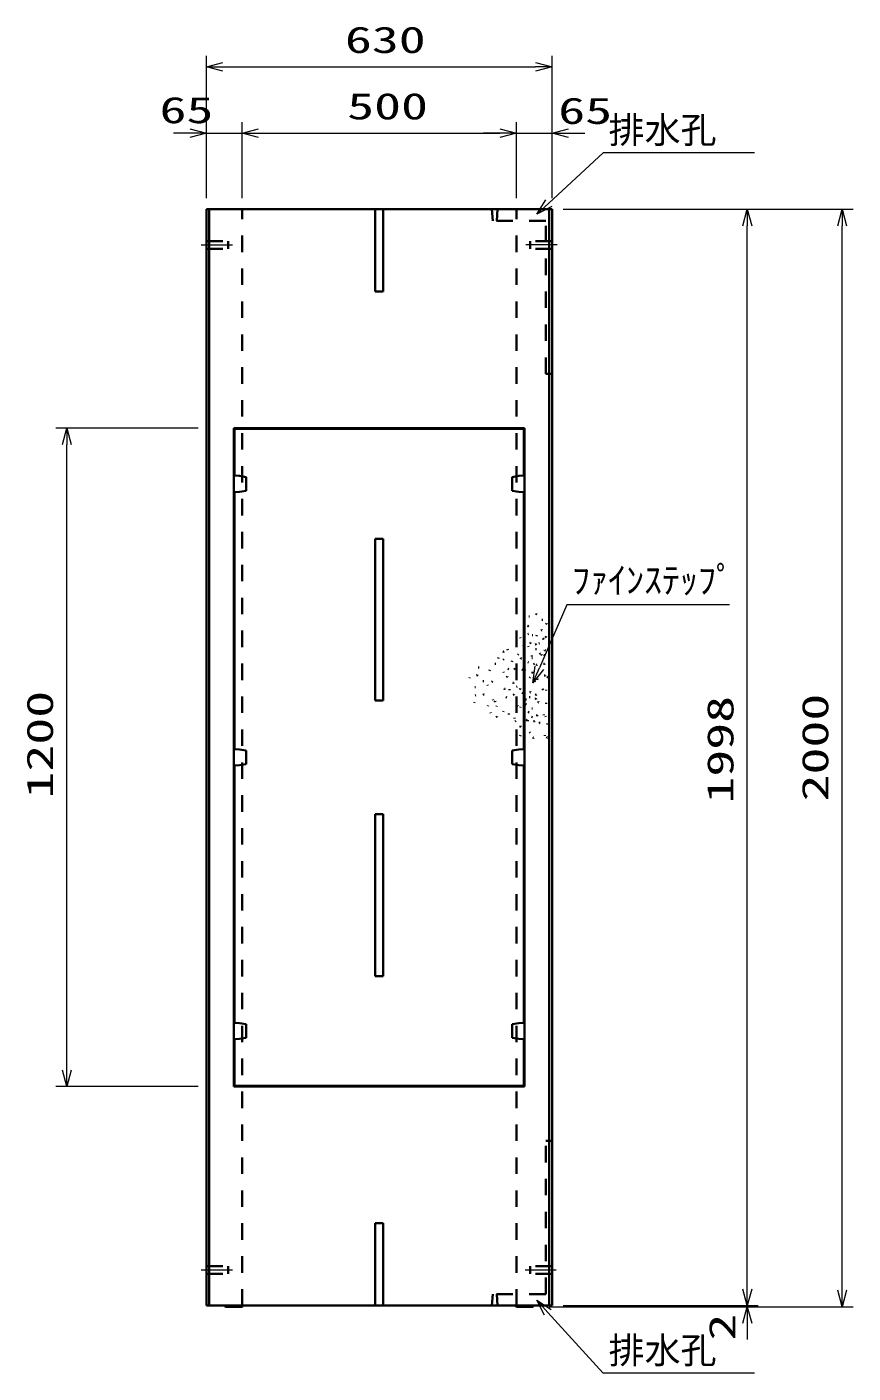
# Model space of a CAD drawing. Units: millimetres on the paper. Extents: x 15 to 1219, y 8 to 859.
# Drawn here: x 664.9 to 740.2, y 458.4 to 581.1 of the extents above; entities that cross this region are included whole.
import ezdxf
from ezdxf.enums import TextEntityAlignment as Align

# ---------------------------------------------------------------- set-up
doc = ezdxf.new("R2010")
doc.units = ezdxf.units.MM
doc.linetypes.add('USER2', pattern=[18.5, 12, -1.5, 3.5, -1.5])
doc.linetypes.add('USER3', pattern=[3, 1.5, -1.5])
for name, color, linetype, lineweight in [('D-BMK（構造物基準線）', 2, 'USER2', 18), ('D-STR-DIM（寸法）', 7, 'Continuous', 13), ('D-STR-HTXT（WS-旗）', 7, 'Continuous', 13), ('D-STR-HTXT（旗上げ）', 7, 'Continuous', 13), ('D-STR（構造物）', 1, 'Continuous', 35)]:
    doc.layers.add(name, color=color, linetype=linetype, lineweight=lineweight)
doc.styles.add('ＭＳ ゴシック', font='')
doc.styles.get('ＭＳ ゴシック').set_extended_font_data('MS Gothic')

# ---------------------------------------------------------------- blocks, each defined once
blk = doc.blocks.new('_Open30')
at = {"color": 7, "linetype": 'Continuous', "lineweight": 13}
for p, q in [((-1, 0.2679), (0, 0)), ((0, 0), (-1, -0.2679)), ((0, 0), (-1, 0))]:
    blk.add_line(p, q, dxfattribs=at)

msp = doc.modelspace()

# ---------------------------------------------------------------- linework, layer by layer
at = {"layer": 'D-BMK（構造物基準線）'}
for p, q in [((680.828, 561.226), (683.678, 561.226)), ((713.253, 561.226), (710.403, 561.226)), ((680.828, 467.826), (683.678, 467.826)), ((710.328, 467.826), (713.178, 467.826))]:
    msp.add_line(p, q, dxfattribs=at)
at = {"layer": 'D-STR-DIM（寸法）'}
for p, q in [((681.291, 565.476), (681.291, 578.453)), ((712.791, 572.433), (712.791, 578.453)), ((682.791, 577.453), (711.291, 577.453)), ((681.291, 565.476), (681.291, 572.403)), ((684.541, 565.476), (684.541, 572.403)), ((684.541, 565.476), (684.541, 572.403)), ((709.541, 565.476), (709.541, 572.403)), ((709.541, 565.476), (709.541, 572.403)), ((712.791, 565.476), (712.791, 572.403)), ((679.791, 571.403), (678.291, 571.403)), ((681.291, 571.403), (684.541, 571.403)), ((686.041, 571.403), (708.041, 571.403)), ((686.041, 571.403), (687.541, 571.403)), ((708.041, 571.403), (706.541, 571.403)), ((709.541, 571.403), (712.791, 571.403)), ((714.291, 571.403), (715.791, 571.403)), ((713.791, 564.476), (731.58, 564.476)), ((730.143, 564.476), (740.22, 564.476)), ((730.58, 466.076), (730.58, 562.976)), ((739.22, 465.976), (739.22, 562.976)), ((680.541, 544.526), (667.577, 544.526)), ((668.577, 486.026), (668.577, 543.026)), ((680.541, 484.526), (667.577, 484.526)), ((730.58, 466.076), (730.58, 467.576)), ((712.541, 464.476), (731.58, 464.476)), ((713.791, 464.576), (731.58, 464.576)), ((713.791, 464.576), (731.58, 464.576)), ((729.143, 464.476), (740.22, 464.476)), ((730.58, 464.576), (730.58, 464.476)), ((730.58, 462.976), (730.58, 461.476))]:
    msp.add_line(p, q, dxfattribs=at)
at = {"layer": 'D-STR-HTXT（WS-旗）'}
for points in [[(731.245, 569.622), (717.457, 569.622), (712.499, 565.033)], [(731.245, 458.427), (717.457, 458.427), (712.409, 463.96)]]:
    msp.add_lwpolyline(points, dxfattribs=at)
at = {"layer": 'D-STR-HTXT（旗上げ）'}
msp.add_lwpolyline([(728.964, 528.435), (714.134, 528.435), (711.634, 522.684)], dxfattribs=at)
at = {"layer": 'D-STR（構造物）'}
for p, q in [((681.291, 464.576), (681.291, 564.476)), ((681.291, 564.476), (712.791, 564.476)), ((681.541, 464.576), (681.541, 564.476)), ((696.666, 564.476), (696.666, 556.976)), ((697.416, 564.476), (697.416, 556.976)), ((712.541, 464.576), (712.541, 564.476)), ((712.791, 464.576), (712.791, 564.476)), ((697.416, 556.976), (696.666, 556.976)), ((683.791, 484.526), (683.791, 544.526)), ((683.791, 544.526), (710.291, 544.526)), ((683.866, 540.201), (683.866, 544.451)), ((683.866, 544.451), (710.216, 544.451)), ((710.216, 540.201), (710.216, 544.451)), ((710.291, 484.526), (710.291, 544.526)), ((684.316, 540.17), (683.866, 540.201)), ((684.316, 540.17), (684.916, 540.076)), ((684.916, 540.076), (684.916, 538.826)), ((709.766, 540.17), (709.166, 540.076)), ((709.166, 540.076), (709.166, 538.826)), ((709.766, 540.17), (710.216, 540.201)), ((683.866, 538.701), (684.316, 538.732)), ((683.866, 538.701), (683.866, 515.276)), ((684.916, 538.826), (684.316, 538.732)), ((709.166, 538.826), (709.766, 538.732)), ((709.766, 538.732), (710.216, 538.701)), ((710.216, 538.701), (710.216, 515.276)), ((696.666, 534.451), (696.666, 519.701)), ((696.666, 534.451), (697.416, 534.451)), ((697.416, 519.701), (697.416, 534.451)), ((711.299, 527.554), (711.356, 527.602)), ((711.356, 527.602), (711.404, 527.544)), ((710.559, 526.524), (710.612, 526.471)), ((710.612, 526.471), (710.665, 526.524)), ((710.673, 527.378), (710.746, 527.359)), ((711.874, 527.047), (711.949, 527.047)), ((712.222, 526.663), (712.275, 526.716)), ((712.275, 526.716), (712.328, 526.663)), ((709.905, 525.387), (709.898, 525.462)), ((710.652, 525.801), (710.587, 525.764)), ((711.039, 525.651), (710.965, 525.664)), ((711.378, 525.58), (711.404, 525.651)), ((711.858, 526.115), (711.785, 526.096)), ((711.838, 526.188), (711.858, 526.115)), ((711.975, 525.278), (711.988, 525.352)), ((711.988, 525.352), (712.062, 525.339)), ((712.17, 525.478), (712.231, 525.521)), ((712.231, 525.521), (712.274, 525.459)), ((708.36, 524.133), (708.307, 524.186)), ((708.36, 524.133), (708.413, 524.186)), ((708.776, 524.31), (708.738, 524.375)), ((709.741, 523.93), (709.683, 523.882)), ((710.193, 524.79), (710.123, 524.815)), ((710.606, 524.674), (710.637, 524.606)), ((710.822, 524.978), (710.761, 524.935)), ((710.822, 524.978), (710.866, 524.917)), ((710.952, 523.735), (710.939, 523.809)), ((711.256, 524.802), (711.318, 524.845)), ((711.365, 524.374), (711.29, 524.381)), ((711.318, 524.845), (711.361, 524.783)), ((711.587, 524.904), (711.655, 524.936)), ((711.709, 523.958), (711.66, 524.016)), ((711.82, 523.9), (711.758, 523.857)), ((711.863, 523.839), (711.82, 523.9)), ((712.111, 523.848), (712.037, 523.861)), ((712.098, 523.774), (712.111, 523.848)), ((712.102, 524.226), (712.14, 524.291)), ((712.14, 524.291), (712.205, 524.254)), ((706.134, 522.719), (706.06, 522.725)), ((707.578, 523.043), (707.653, 523.05)), ((707.887, 523.55), (707.907, 523.623)), ((708.335, 523.426), (708.4, 523.463)), ((708.843, 522.576), (708.768, 522.583)), ((709.151, 523.313), (709.126, 523.242)), ((709.402, 522.598), (709.334, 522.567)), ((709.402, 522.598), (709.371, 522.666)), ((709.926, 523.595), (709.987, 523.552)), ((709.987, 523.552), (709.944, 523.49)), ((710.09, 522.493), (710.042, 522.55)), ((710.569, 523.194), (710.643, 523.187)), ((710.933, 523.565), (711.008, 523.565)), ((711.177, 523.043), (711.105, 523.024)), ((711.339, 523.006), (711.401, 522.963)), ((711.401, 522.963), (711.358, 522.902)), ((712.021, 523.051), (712.094, 523.064)), ((712.094, 523.064), (712.107, 522.99)), ((705.294, 521.806), (705.275, 521.734)), ((705.977, 522.03), (705.92, 521.981)), ((706.026, 521.972), (705.977, 522.03)), ((706.57, 521.475), (706.495, 521.475)), ((707.099, 522.428), (707.106, 522.503)), ((707.318, 521.392), (707.349, 521.46)), ((708.353, 522.336), (708.385, 522.268)), ((708.628, 521.839), (708.686, 521.887)), ((708.686, 521.887), (708.734, 521.83)), ((709.204, 521.333), (709.279, 521.333)), ((709.279, 521.333), (709.279, 521.258)), ((710.342, 522.454), (710.277, 522.416)), ((710.305, 522.519), (710.342, 522.454)), ((710.783, 521.846), (710.745, 521.782)), ((710.946, 522.227), (711.019, 522.247)), ((711.019, 522.247), (710.999, 522.319)), ((711.206, 521.49), (711.193, 521.417)), ((711.46, 521.68), (711.399, 521.637)), ((711.46, 521.68), (711.503, 521.619)), ((712.15, 521.996), (712.076, 521.983)), ((712.163, 521.922), (712.15, 521.996)), ((712.392, 521.825), (712.331, 521.868)), ((712.349, 521.764), (712.392, 521.825)), ((705.747, 520.93), (705.822, 520.93)), ((705.851, 520.212), (705.793, 520.164)), ((706.515, 520.224), (706.58, 520.261)), ((706.58, 520.261), (706.543, 520.326)), ((706.949, 521.091), (706.896, 521.144)), ((708.455, 520.787), (708.455, 520.712)), ((708.53, 520.787), (708.455, 520.787)), ((708.923, 520.66), (708.904, 520.733)), ((709.306, 520.268), (709.238, 520.236)), ((709.338, 520.2), (709.306, 520.268)), ((709.604, 521.001), (709.551, 520.948)), ((709.883, 520.766), (709.826, 520.717)), ((709.883, 520.766), (709.932, 520.708)), ((710.068, 520.43), (710.13, 520.387)), ((710.13, 520.387), (710.087, 520.325)), ((710.773, 520.437), (710.831, 520.485)), ((710.831, 520.485), (710.782, 520.543)), ((711.34, 520.252), (711.267, 520.272)), ((711.32, 520.18), (711.34, 520.252)), ((711.901, 520.693), (711.962, 520.736)), ((711.962, 520.736), (712.005, 520.674)), ((712.254, 520.683), (712.241, 520.61)), ((696.666, 519.701), (697.416, 519.701)), ((705.711, 519.574), (705.692, 519.502)), ((706.956, 519.264), (706.93, 519.194)), ((707.41, 519.729), (707.391, 519.801)), ((707.594, 519.641), (707.529, 519.604)), ((707.594, 519.641), (707.632, 519.576)), ((707.718, 519.172), (707.771, 519.225)), ((708.592, 520.017), (708.662, 519.991)), ((709.636, 519.251), (709.568, 519.219)), ((709.668, 519.183), (709.636, 519.251)), ((709.914, 519.148), (709.889, 519.078)), ((710.409, 519.351), (710.336, 519.332)), ((710.463, 519.8), (710.388, 519.8)), ((710.389, 519.424), (710.409, 519.351)), ((710.786, 520.023), (710.711, 520.029)), ((710.934, 518.976), (711.009, 518.976)), ((711.32, 519.879), (711.247, 519.859)), ((711.339, 519.806), (711.32, 519.879)), ((711.506, 519.521), (711.563, 519.569)), ((711.563, 519.569), (711.515, 519.627)), ((712.259, 519.487), (712.253, 519.412)), ((707.175, 518.618), (707.207, 518.55)), ((707.698, 518.194), (707.756, 518.242)), ((707.756, 518.242), (707.804, 518.184)), ((708.335, 518.68), (708.354, 518.753)), ((708.855, 518.518), (708.861, 518.443)), ((709.38, 518.146), (709.38, 518.071)), ((709.496, 517.853), (709.443, 517.8)), ((710.256, 518.599), (710.184, 518.618)), ((710.237, 518.526), (710.256, 518.599)), ((710.48, 517.916), (710.422, 517.867)), ((710.48, 517.916), (710.432, 517.973)), ((710.57, 517.841), (710.57, 517.916)), ((710.677, 518.65), (710.624, 518.704)), ((710.624, 518.597), (710.677, 518.65)), ((710.994, 518.197), (710.926, 518.229)), ((711.101, 517.84), (711.176, 517.833)), ((711.176, 517.833), (711.169, 517.758)), ((711.446, 518.368), (711.374, 518.387)), ((711.446, 518.368), (711.427, 518.296)), ((711.669, 517.685), (711.612, 517.637)), ((711.621, 517.743), (711.669, 517.685)), ((712.03, 518.366), (712.037, 518.441)), ((712.226, 518.213), (712.178, 518.271)), ((709.926, 517.323), (709.851, 517.323)), ((709.91, 516.543), (709.878, 516.476)), ((709.926, 517.398), (709.926, 517.323)), ((710.275, 516.56), (710.222, 516.613)), ((710.222, 516.507), (710.275, 516.56)), ((710.73, 516.819), (710.783, 516.766)), ((712.136, 516.482), (712.143, 516.557)), ((712.359, 517.528), (712.365, 517.603)), ((683.866, 515.276), (684.316, 515.245)), ((684.916, 515.151), (684.316, 515.245)), ((709.166, 515.151), (709.766, 515.245)), ((709.766, 515.245), (710.216, 515.276)), ((711.032, 516.345), (711.1, 516.313)), ((711.1, 516.313), (711.068, 516.245)), ((712.275, 516.281), (712.333, 516.329)), ((712.333, 516.329), (712.284, 516.387)), ((684.916, 513.901), (684.916, 515.151)), ((709.166, 513.901), (709.166, 515.151)), ((683.866, 513.776), (684.316, 513.807)), ((683.866, 513.776), (683.866, 490.351)), ((684.316, 513.807), (684.916, 513.901)), ((709.766, 513.807), (709.166, 513.901)), ((709.766, 513.807), (710.216, 513.776)), ((710.216, 513.776), (710.216, 490.351)), ((696.666, 509.351), (697.416, 509.351)), ((696.666, 509.351), (696.666, 494.601)), ((697.416, 494.601), (697.416, 509.351)), ((696.666, 494.601), (697.416, 494.601)), ((684.316, 490.32), (683.866, 490.351)), ((684.916, 490.226), (684.316, 490.32)), ((684.916, 488.976), (684.916, 490.226)), ((709.166, 490.226), (709.766, 490.32)), ((709.166, 488.976), (709.166, 490.226)), ((709.766, 490.32), (710.216, 490.351)), ((683.866, 488.851), (684.316, 488.882)), ((683.866, 488.851), (683.866, 484.601)), ((684.316, 488.882), (684.916, 488.976)), ((709.766, 488.882), (709.166, 488.976)), ((709.766, 488.882), (710.216, 488.851)), ((710.216, 488.851), (710.216, 484.601)), ((683.791, 484.526), (710.291, 484.526)), ((683.866, 484.601), (710.216, 484.601)), ((696.666, 472.076), (697.416, 472.076)), ((696.666, 464.576), (696.666, 472.076)), ((697.416, 464.576), (697.416, 472.076)), ((681.291, 464.576), (712.791, 464.576)), ((683.041, 464.476), (682.941, 464.576)), ((684.54, 464.476), (683.041, 464.476)), ((684.54, 464.476), (684.641, 464.576)), ((709.541, 464.476), (709.441, 464.576)), ((709.541, 464.476), (711.041, 464.476)), ((711.041, 464.476), (711.141, 464.576))]:
    msp.add_line(p, q, dxfattribs=at)
at = {"layer": 'D-STR（構造物）', "linetype": 'USER3'}
for p, q in [((684.541, 464.576), (684.541, 564.476)), ((707.38, 563.426), (707.299, 564.476)), ((707.746, 563.426), (707.819, 564.476)), ((709.541, 464.576), (709.541, 564.476)), ((712.216, 563.426), (707.38, 563.426)), ((712.216, 549.476), (712.216, 563.426)), ((681.291, 561.576), (683.291, 561.576)), ((681.291, 560.876), (683.291, 560.876)), ((683.291, 560.876), (683.291, 561.576)), ((712.791, 561.576), (710.791, 561.576)), ((710.791, 560.876), (710.791, 561.576)), ((712.791, 560.876), (710.791, 560.876)), ((712.216, 549.476), (712.791, 549.476)), ((712.216, 479.576), (712.791, 479.576)), ((712.216, 465.626), (712.216, 479.576)), ((681.291, 468.176), (683.291, 468.176)), ((681.291, 467.476), (683.291, 467.476)), ((683.291, 468.176), (683.291, 467.476)), ((712.791, 468.176), (710.791, 468.176)), ((710.791, 468.176), (710.791, 467.476)), ((712.791, 467.476), (710.791, 467.476)), ((707.38, 465.626), (707.299, 464.576)), ((712.216, 465.626), (707.38, 465.626)), ((707.746, 465.626), (707.819, 464.576))]:
    msp.add_line(p, q, dxfattribs=at)

# ---------------------------------------------------------------- block references
at = {"layer": 'D-STR-DIM（寸法）', "xscale": 1.5, "yscale": 1.5}
for p, rotation in [((681.291, 577.453), 180), ((684.541, 571.403), 180), ((684.541, 571.403), 180), ((712.791, 571.403), 180), ((730.58, 564.476), 90), ((739.22, 564.476), 90), ((668.577, 544.526), 90), ((668.577, 484.526), 270), ((730.58, 464.576), 270), ((730.58, 464.576), 270), ((739.22, 464.476), 270), ((730.58, 464.476), 90)]:
    msp.add_blockref('_Open30', p, dxfattribs=dict(at, rotation=rotation))
for p in [(712.791, 577.453), (681.291, 571.403), (709.541, 571.403), (709.541, 571.403)]:
    msp.add_blockref('_Open30', p, dxfattribs=at)
at = {"layer": 'D-STR-HTXT（WS-旗）', "xscale": 1.5, "yscale": 1.5}
for p, rotation in [((711.398, 564.014), 222.78711), ((711.398, 465.068), 132.37661)]:
    msp.add_blockref('_Open30', p, dxfattribs=dict(at, rotation=rotation))
at = {"layer": 'D-STR-HTXT（旗上げ）', "xscale": 1.5, "yscale": 1.5, "rotation": 246.50838}
msp.add_blockref('_Open30', (711.037, 521.308), dxfattribs=at)

# ---------------------------------------------------------------- texts
at = {"layer": 'D-STR-DIM（寸法）', "style": 'ＭＳ ゴシック', "width": 1.5}
for s, p in [('630', (693.916, 577.99)), ('65', (677.022, 571.591)), ('500', (694.124, 571.94)), ('65', (713.356, 571.526))]:
    msp.add_text(s, height=2.405, dxfattribs=at).set_placement(p, align=Align.BOTTOM_LEFT)
for s, p in [('1200', (668.04, 510.776)), ('1998', (730.042, 510.317)), ('2000', (738.682, 510.517)), ('2', (730.217, 461.388))]:
    msp.add_text(s, height=2.405, rotation=90, dxfattribs=at).set_placement(p, align=Align.BOTTOM_LEFT)
at = {"layer": 'D-STR-HTXT（WS-旗）', "style": 'ＭＳ ゴシック'}
for p in [(717.937, 569.774), (717.937, 458.579)]:
    msp.add_text('排水孔', height=2.405, dxfattribs=at).set_placement(p, align=Align.BOTTOM_LEFT)
at = {"layer": 'D-STR-HTXT（旗上げ）', "style": 'ＭＳ ゴシック'}
msp.add_text('ﾌｧｲﾝｽﾃｯﾌﾟ', height=2.405, dxfattribs=at).set_placement((714.613, 528.759), align=Align.BOTTOM_LEFT)

doc.saveas('drawing.dxf')
